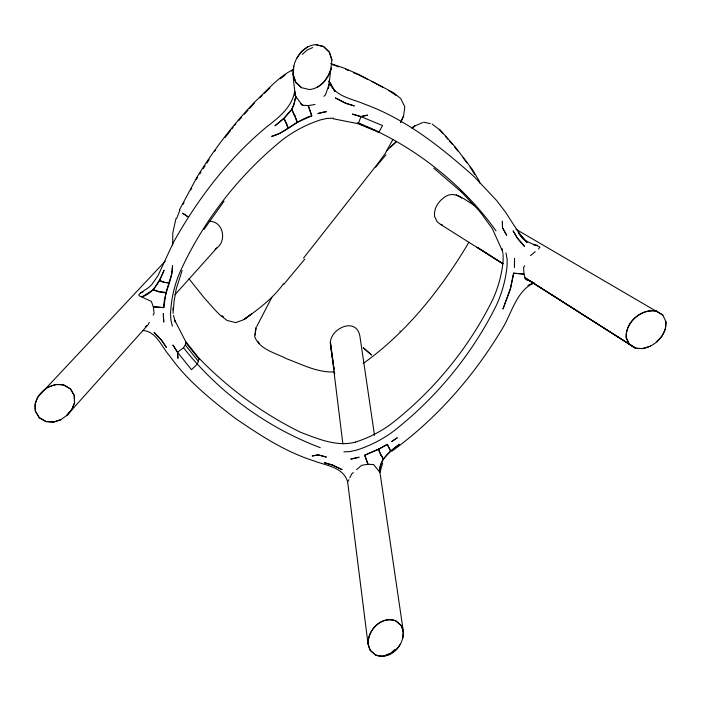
<?xml version="1.0" encoding="UTF-8"?>
<svg xmlns="http://www.w3.org/2000/svg" width="701" height="701" viewBox="0 0 701 701"><rect width="100%" height="100%" fill="white"/><g stroke="black" fill="none" stroke-linecap="round" stroke-linejoin="round"><path stroke-width="1.05" d="M172.648 245.052L172.805 232.662L176.039 218.432M172.928 307.914L173.173 313.321M665.889 321.663C666.975 337.067 650.651 351.122 635.588 348.187L629.41 344.34L626.282 337.786C625.117 322.337 641.511 308.098 656.644 311.156L662.848 315.064M295.095 95.415C294.455 83.191 290.31 69.934 296.663 58.49C300.554 51.269 307.161 45.39 315.59 44.636L323.485 46.494L329.321 52.163L331.932 59.953L328.506 88.475M331.284 68.146C328.331 78.424 320.769 88.554 309.386 89.553L301.518 87.678L295.673 82.078L293.053 74.341L293.684 66.157M173.401 309.895L174.102 301.15L176.275 288.716L182.129 270.481M399.92 644.815C395.127 653.104 384.98 658.686 375.57 654.918L370.356 650.44C362.163 635.492 379.662 614.339 395.916 620.911L401.147 625.476C409.218 640.434 391.798 661.481 375.552 654.997L370.33 650.484L368.051 644.184L347.626 481.78M368.078 644.175C367.438 630.19 381.642 615.399 395.951 620.998L401.174 625.529L403.417 631.829L402.733 638.523M403.531 116.375L404.81 106.797L400.648 98.464L393.489 92.725L358.816 74.508L344.769 68.365L330.723 63.554M255.786 327.849L254.7 336.655C259.817 349.825 275.353 352.752 286.569 358.737C301.982 364.467 317.588 372.774 334.438 371.933L334.719 374.124M255.173 334.964L255.471 332.87M255.76 330.784L256.198 327.656M153.116 315.117L154.071 313.303L153.309 306.81L163.797 307.599C163.491 292.904 172.875 279.909 172.516 265.477L171.675 273.986L166.049 292.501L163.797 307.599L153.309 306.81L151.355 301.404L139.595 295.997L138.693 294.998L140.358 293.062L148.367 287.76L151.696 284.694L157.979 275.695L173.419 242.423C197.594 199.215 228.211 158.873 266.406 127.1C278.437 117.794 291.844 107.498 294.657 91.551L295.27 95.397M185.642 341.457L185.984 342.85L185.274 344.962L183.513 347.714L177.502 352.226L177.923 358.185L177.502 352.226L172.972 345.137L177.502 352.226L191.478 369.707L196.885 364.467L198.444 361.479L198.751 357.913L185.642 341.457L174.751 320.287L175.18 321.873L173.524 315.327M356.616 469.644L361.55 465.324L367.955 464.272L373.58 464.561L379.942 472.343L382.606 463.256M329.111 84.295L325.501 94.828L323.888 96.309M363.39 125.391L357.317 122.877L357.729 123.586L358.544 123.061L360.962 116.62L367.35 115.148L360.962 116.62L352.507 114.14L360.962 116.62L382.571 125.575L379.197 131.604L378.084 132.007L357.729 123.586L333.317 118.802M176.634 218.502L179.938 210.116M331.258 68.137L328.243 75.769L323.573 82.473L317.159 87.467M166.049 292.501L159.031 291.563L153.379 289.636L141.944 296.961C153.896 292.965 159.626 281.022 164.122 270.218L159.434 280.619L163.342 282.205L168.669 282.74M400.56 122.614L403.443 116.278L400.534 122.622M256.627 326.745L271.883 297.277M348.923 479.686L347.626 481.771C343.201 466.98 326.245 465.657 314.013 460.916C285.263 451.882 259.764 435.067 235.08 418.199C211.176 399.754 187.001 380.529 169.432 355.635C161.598 346.864 156.419 331.407 143.013 330.522M349.843 477.775L351.683 473.955L353.33 472.518M392.858 139.517L385.059 153.747L375.534 166.689M149.304 322.381L147.876 325.106L145.195 326.701M179.351 210.02L196.867 177.353C213.402 150.224 232.846 124.997 254.717 101.952C267.186 90.49 278.288 76.689 293.842 69.224M183.014 204.377L184.039 202.458M190.716 190.015L191.741 188.096M196.368 179.482L197.393 177.572L196.841 177.397M524.646 265.688L523.594 267.519L523.954 274.038L525.548 279.436L532.418 282.012M468.96 242.204C441.612 288.286 407.044 332.256 363.188 363.486M199.776 173.936L200.95 172.131M203.308 168.538L205.078 165.839M206.839 163.14L209.196 159.548M214.497 151.46L215.68 149.655M296.663 58.49L301.334 51.725L307.739 46.695M538.534 248.995L539.928 247.006C531.805 243.212 522.447 241.608 518.337 232.25L527.021 242.599L519.827 234.239L505.228 211.763L496.545 200.433L474.393 176.889C441.621 147.648 406.186 119.205 364.432 104.072C351.551 98.543 334.175 96.501 328.944 81.272L334.938 91.472L329.058 81.062M204 229.446L224.057 201.161M225.021 137.58L230.41 130.693M231.759 128.975L233.109 127.258M234.458 125.532L235.799 123.814M375.333 166.759L303.472 258.161M174.952 294.753L216.819 248.014C227.404 240.338 222.787 220.289 208.767 221.437M283.686 284.483L304.769 259.142M283.414 283.835C272.961 298.416 258.503 309.194 244.009 319.437L251.528 314.013L244.123 319.568L235.738 322.618L227.071 320.453L220.009 315.073L214.173 309.062L203.956 297.566L188.972 278.753M375.683 167.031L386.032 154.816M147.228 325.711L66.963 415.316L60.864 419.689L53.644 422.098L45.924 421.564L39.221 417.7L35.365 411.189L35.05 403.811L37.81 396.985L165.226 261.166M238.673 120.616L241.538 117.426M244.412 114.228L247.996 110.241M249.433 108.637L254.454 103.047M656.793 341.746L662.077 336.024L665.486 329.137L665.95 321.663L662.795 315.064L515.997 229.28M400.446 331.608L399.964 331.003M386.768 150.68L395.96 141.926M259.826 97.746L262.148 95.494M264.47 93.242L269.894 87.984M302.297 54.459L306.942 50.139L312.699 47.554M390.369 147.026L396.074 142.093M294.429 115.534L291.651 109.619L294.131 103.292L295.787 96.458L302.245 105.22L308.247 105.606L311.779 115.831C296.882 119.696 286.323 132.699 271.673 136.397L279.918 133.234L297.066 122.412L294.692 115.297L291.826 109.338L293.912 105.019L295.787 96.458L294.657 91.551M380.766 455.264L378.654 449.201L364.713 455.203L367.955 464.272L364.713 455.203L379.951 448.535L387.364 444.311L390.764 450.971L383.167 459.173L378.33 449.376L387.118 444.46L390.518 451.181L399.333 444.303C390.422 451.102 379.793 458.875 379.372 471.195L380.915 464.544L383.333 458.91L381.011 455.045M394.952 649.45L390.711 653.043L385.497 655.225M530.455 255.611L535.301 251.641M412.644 127.871L415.176 125.803L422.677 122.57M391.929 451.164C436.118 419.145 472.781 377.41 501.005 330.811C511.45 314.915 515.165 292.536 533.198 283.081M280.216 78.81L285.158 75.007M285.912 122.631L284.15 118.232L274.941 125.829L284.194 118.119L291.826 109.338L283.896 118.46L287.918 127.792M215.146 249.276L216.819 248.014M48.737 386.882L56.001 384.455L63.712 384.998L70.415 388.924L74.236 395.487L74.508 402.873L71.73 409.673L66.919 415.316L71.782 409.664L74.578 402.856L74.306 395.46L70.486 388.906L63.756 384.989C49.026 381.502 32.351 395.846 35.418 411.119L39.265 417.63L45.942 421.511L53.635 422.063L60.838 419.68M297.066 122.412L311.779 115.831L308.247 105.606L315.047 104.484M291.379 71.108L293.246 70.109M533.4 282.783L527.993 285.605L534.565 282.915M140.358 293.062L142.978 291.931M650.379 346.18L643.062 348.634L635.544 348.152L525.093 277.868M355.381 442.121C336.857 447.098 317.535 438.695 300.422 432.228C262.612 413.546 228.027 388.266 198.751 357.913M343.893 451.83L350.106 451.549L356.494 450.138A124.077 120.204 -4.8 0 0 392.981 431.623C436.075 398.124 471.869 354.583 496.194 305.697A125.602 122.955 -19.8 0 0 507.103 265.697L507.112 259.098L505.964 252.956M333.597 118.18L327.025 118.425L320.278 119.95A125.996 123.893 -16.7 0 0 281.968 140.191C238.296 175.793 202.528 221.884 179.447 273.329A124.559 121.01 -0.9 0 0 170.553 313.566L170.904 320.103L172.402 326.158M656.618 311.165C641.546 308.203 625.038 322.267 626.203 337.733L629.34 344.287M474.822 205.463C465.534 200.994 454.853 189.156 444.268 197.384C438.081 201.722 433.411 209.003 434.681 216.784L437.222 221.875L440.482 224.364L502.705 263.629M533.312 244.833L537.343 245.262M165.971 292.86L158.873 291.87L153.151 289.863L159.583 280.321L163.456 281.916M163.342 282.205L168.582 283.02M423.614 122.167L430.274 123.648M315.625 44.61L323.511 46.476L329.356 52.154L331.906 59.944M440.482 224.364L442.48 224.933M331.775 64.387L338.758 66.797M320.243 447.641C267.011 427.61 218.712 392.402 183.513 347.714M358.544 123.061C412.617 144.923 462.125 183.338 496.028 230.866M366.421 126.644L370.47 128.318M372.485 129.15L375.526 130.404M345.742 69.294L348.739 70.599M353.733 72.781L357.729 74.525M358.728 74.963L367.149 79.09M371.819 81.377L383.018 87.31M388.608 90.411L396.372 95.634M456.22 194.755L461.889 198.164M502.915 263.716L477.127 247.295L502.959 263.76M525.014 277.789L635.544 348.152L524.839 277.719M300.492 103.704L302.762 105.316M222.015 315.678L223.566 316.861M432.175 124.068L439.045 129.431L442.576 133.19M433.779 168.144L461.784 192.276M301.544 87.713L295.699 82.096L293.088 74.35M460.706 191.128L481.228 212.99M439.562 129.247L455.063 146.789L471.975 168.959M445.389 136.266L448.193 139.525M449.586 141.146L452.39 144.406M454.485 146.851L457.771 150.952M185.984 342.85L199.075 359.28M185.274 344.962L198.444 361.479M463.028 157.515L466.866 162.79M470.064 167.189L471.344 168.95M480.027 211.711L492.391 228.771L502.074 250.266M377.55 131.245L378.084 132.007M471.878 169.852L474.586 174.33M472.202 169.283L479.23 181.042L479.773 183.075M295.419 96.3L296.435 98.114M258.056 341.405L259.063 343.21M374.509 435.374L359.85 335.858C355.687 314.434 324.379 331.38 331.345 348.003M294.692 115.297L297.417 122.228M286.166 122.43L288.181 127.626M501.977 248.443L502.924 253.473M379.749 470.993L403.39 631.811M330.627 346.276L333.308 364.485M333.615 366.632L334.088 369.839M333.317 363.004L330.399 342.491L342.859 443.882M333.781 366.246L334.088 368.411M503.116 254.481L503.116 260.956A123.192 120.695 -20 0 1 492.426 300.238C468.583 348.239 433.49 391.027 391.184 423.921A121.72 118.048 -4.7 0 1 355.381 442.121M514.516 258.827L514.473 267.107L514.516 258.827M163.315 313.697L163.745 321.908L163.315 313.697M513.649 273.232L510.153 289.715L502.959 309.01L510.661 287.936L513.649 273.232L523.954 274.038L513.649 273.232M415.132 125.514L412.065 128.029L415.132 125.514M397.169 437.845L391.754 441.534L397.169 437.845M321.084 112.581L317.851 113.597L326.333 111.652L321.084 112.581M358.973 457.245L350.964 459.05L358.973 457.245M318.193 454.879L312.129 455.983L318.219 454.888L326.237 457.034L318.219 454.888M332.178 464.947L324.449 462.748L332.879 465.184L342.132 469.652L332.178 464.947M354.154 105.895L345.97 103.336L335.393 97.921L345.225 103.065L354.154 105.895M187.842 216.705L182.619 213.192L187.85 216.749M371.416 354.899L363.355 347.775L371.416 354.899M161.493 340.143L154.124 332.414L161.94 340.756L166.47 347.573L161.493 340.143M524.497 246.401L517.61 238.489L513.071 230.831L517.207 237.858L524.497 246.401M502.503 227.79L502.372 221.323L502.503 227.79L506.648 235.107L502.503 227.79"/></g></svg>
